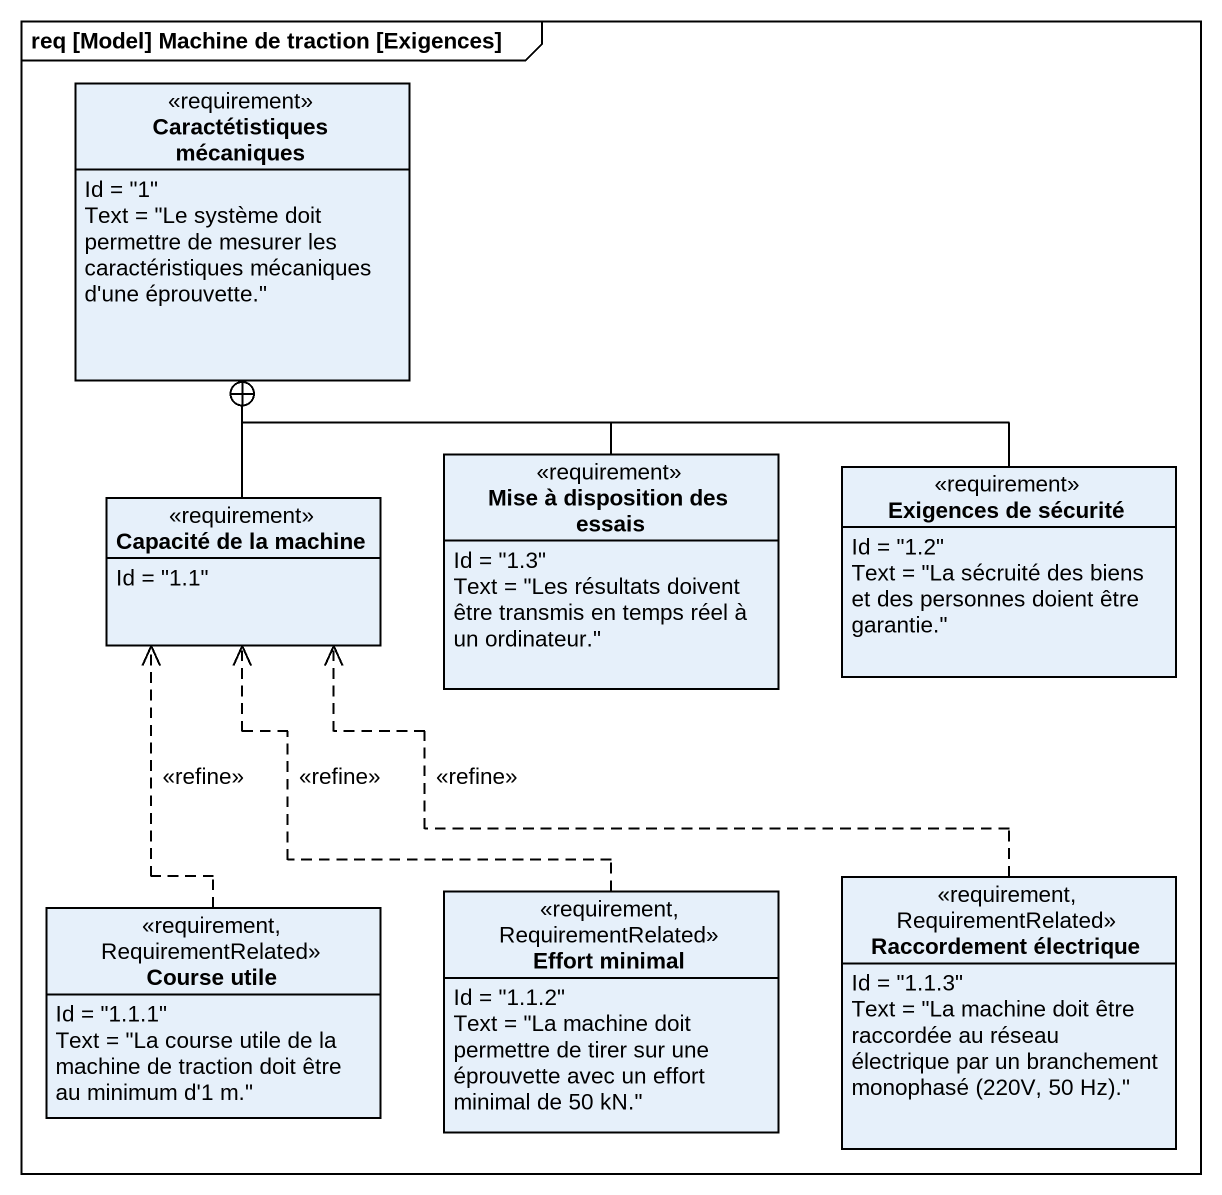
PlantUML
@startuml
mainframe req [Model] Machine de traction [Exigences]
hide circle
hide empty members
class "Caractétistiques mécaniques" as Caractétistiques_mécaniques <<requirement>> {
  Id = "1"
  Text = "Le système doit permettre de mesurer les caractéristiques mécaniques d'une éprouvette."
}
class "Mise à disposition des essais" as Mise_à_disposition_des <<requirement>> {
  Id = "1.3"
  Text = "Les résultats doivent être transmis en temps réel à un ordinateur."
}
class "Exigences de sécurité" as Exigences_de_sécurité <<requirement>> {
  Id = "1.2"
  Text = "La sécruité des biens et des personnes doient être garantie."
}
class "Capacité de la machine" as Capacité_de_la_machine <<requirement>> {
  Id = "1.1"
}
class "Course utile" as Course_utile <<requirement, RequirementRelated>> {
  Id = "1.1.1"
  Text = "La course utile de la machine de traction doit être au minimum d'1 m."
}
class "Effort minimal" as Effort_minimal <<requirement, RequirementRelated>> {
  Id = "1.1.2"
  Text = "La machine doit permettre de tirer sur une éprouvette avec un effort minimal de 50 kN."
}
class "Raccordement électrique" as Raccordement_électrique <<requirement, RequirementRelated>> {
  Id = "1.1.3"
  {field} Text = "La machine doit être raccordée au réseau électrique par un branchement monophasé (220V, 50 Hz)."
}
Mise_à_disposition_des -up-+ Caractétistiques_mécaniques
Exigences_de_sécurité -left-+ Caractétistiques_mécaniques
Capacité_de_la_machine -up-+ Caractétistiques_mécaniques
Course_utile .up.> Capacité_de_la_machine : <<refine>>
Effort_minimal .up.> Capacité_de_la_machine : <<refine>>
Raccordement_électrique .left.> Capacité_de_la_machine : <<refine>>
@enduml
